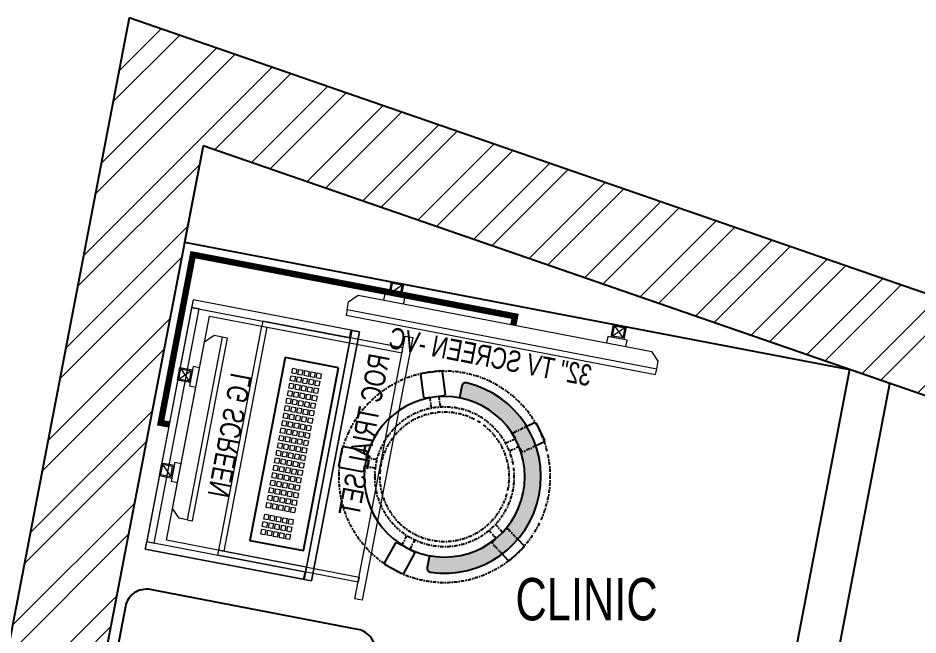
# Model space of a CAD drawing. Header units: feet. Extents: x 5858550 to 5870167, y -5283948 to -5274256.
# Drawn here: x 5859794 to 5861921, y -5275715 to -5274256 of the extents above; entities that cross this region are included whole.
import ezdxf

# ---------------------------------------------------------------- set-up
doc = ezdxf.new("R2010")
doc.units = ezdxf.units.FT
doc.header["$LTSCALE"] = 33
doc.header["$MEASUREMENT"] = 0
for name, pattern in [('ACAD_ISO03W100', [30, 12, -18]), ('DASHDOT2', [0.5, 0.25, -0.125, 0, -0.125]), ('HIDDEN', [9.524999999999995, 6.349999999999997, -3.174999999999998])]:
    doc.linetypes.add(name, pattern=pattern)
doc.layers.add('A-WALL', color=1, linetype='Continuous')
doc.layers.add('PDF_Geometry', color=7, linetype='Continuous')
for name, color, linetype, lineweight in [('Floor-Unit', 1, 'Continuous', 13), ('HATCH', 9, 'Continuous', 9), ('LENS-DIM', 252, 'Continuous', 5), ('LENS-FURNITURE', 13, 'Continuous', 9), ('LENS-PARTITION', 21, 'Continuous', 25), ('LENS-TEXT', 31, 'Continuous', 5), ('LENS_PARTITION', 21, 'Continuous', 25), ('LK-EQPMT', 3, 'Continuous', 18), ('LN-ELEVATION-1', 81, 'Continuous', 25), ('LN-ELEVATION-2', 103, 'Continuous', 20), ('LN-HATCH', 251, 'Continuous', 0), ('PLANO-CARPET', 3, 'Continuous', 18), ('TV', 92, 'Continuous', 18)]:
    doc.layers.add(name, color=color, linetype=linetype, lineweight=lineweight)
doc.styles.add('LK TXT', font='GILC____.TTF', dxfattribs={"height": 100})
doc.styles.get("Standard").update_dxf_attribs({"font": 'GILC____.TTF'})

# ---------------------------------------------------------------- blocks, each defined once
blk = doc.blocks.new('A$C068cc6a0')
at = {"layer": 'LN-HATCH'}
h = blk.add_hatch(dxfattribs=at)
h.set_pattern_fill('ANSI32', color=256, scale=333, angle=180)
h.set_pattern_definition([(225, (-5972315.660349847, 5275308.89834815), (88.29995930067012, -88.29995930067015), []), (225, (-5972374.526989283, 5275308.89834815), (88.29995930067012, -88.29995930067015), [])])
h.paths.add_polyline_path([(-2365.34412253648, -3862.607105944306), (-2381.185740653426, -4116.118061722256), (-429.1513811573386, -4238.098521189765), (-413.3097630478442, -3984.587565411814)], flags=17)
h.paths.add_polyline_path([(-1524.059329666197, 528.0160251632333), (1524.059329665266, -528.0160251623018), (1582.515904753469, -294.1671595666558), (1496.986227481626, -276.7005109367892), (-1698.861665185541, 830.5128819169475), (-2544.816347483546, -3584.482167826966), (-3205.276305258274, -8843.177304687912), (-2973.094282765873, -8828.99510331545), (-2381.185740653426, -4116.118061722256), (-2365.344122532755, -3862.607105885633)])
h.paths.add_polyline_path([(1866.257893975824, -352.1122119212523), (1822.337915379554, -576.4661440933123), (4883.425816948526, -1201.593567791395), (4945.288251570426, -980.0352843180299), (4924.614734504372, -976.6819054242224)])
h.paths.add_polyline_path([(5298.500360455363, -1037.328585076146), (5236.637925871647, -1258.886868411675), (8182.696631647647, -1736.756746695377), (8182.696631647647, -7197.873622671702), (8411.301524128765, -7197.873622671702), (8411.301524128765, -1542.245174244046)])
at = {"layer": 'A-WALL'}
for p, q in [((-1698.861665185541, 830.5128819169475), (-2544.816347483546, -3584.482167826966)), ((1496.986227475107, -276.7005109339952), (-1698.861665185541, 830.512881917879)), ((-1524.059329666197, 528.0160251632333), (-2365.344122543931, -3862.607105943374)), ((1524.059329666197, -528.0160251623018), (-1524.059329666197, 528.0160251632333))]:
    blk.add_line(p, q, dxfattribs=at)
blk = doc.blocks.new('MOROTISED TABLE-TRIAL SET 950x600')
at = {"layer": 'PDF_Geometry', "lineweight": 25}
blk.add_lwpolyline([(415.5923622683621, 2.18279e-11), (550.0003704861738, 2.18279e-11, 0.4142524001247118), (599.9958994225599, 50.00260162355697), (599.9958994225599, 899.9973678589085, 0.4142518501714829), (550.0003704861738, 950.0000000000218), (50.00260613718999, 950.0000000000218, 0.4142929195148918), (4.605390131e-07, 899.9973678589085), (4.605390131e-07, 50.00260162355697, 0.414163635492108), (50.00260613718999, 2.18279e-11), (415.5923622683621, 2.18279e-11)], format="xyb", dxfattribs=at)
blk = doc.blocks.new('TRIAL SET ROC')
at = {"layer": 'LENS-DIM', "ltscale": 0.5}
for points in [[(-400.3652351796627, -364.3162249757442), (-430.3652351796626, -364.3162249757442)], [(169.6347648203373, -364.3162249757442), (139.6347648203373, -364.3162249757442)]]:
    blk.add_lwpolyline(points, dxfattribs=at)
at = {"layer": 'LENS-FURNITURE'}
blk.add_lwpolyline([(-430.3652351796626, 18), (169.6347648203373, 18), (169.6347648203373, -382.3162249757443), (-430.3652351796626, -382.3162249757443)], close=True, dxfattribs=at)
at = {"layer": 'LENS-FURNITURE', "color": 146}
for points in [[(-412.3652351796627, -153.6065521437457), (-400.3652351796627, -153.6065521437457), (-400.3652351796628, -490.6065521437458), (-412.3652351796627, -490.6065521437458)], [(139.6347648203373, -153.6065521437458), (-400.3652351796627, -153.6065521437457), (-400.3652351796627, -165.6065521437457), (139.6347648203373, -165.6065521437458)], [(151.6347648203373, -153.6065521437458), (139.6347648203373, -153.6065521437458), (139.6347648203372, -490.6065521437458), (151.6347648203373, -490.6065521437458)], [(192.1347648203373, -490.6065521437458), (-440.8652351796627, -490.6065521437458), (-440.8652351796627, -508.6065521437458), (192.1347648203373, -508.6065521437458)]]:
    blk.add_lwpolyline(points, close=True, dxfattribs=at)
at = {"layer": 'LN-ELEVATION-2'}
for points in [[(-430.3652351796626, 18), (-412.3652351796627, 18), (-412.3652351796627, -362.3162249757442), (-430.3652351796626, -362.3162249757442)], [(-412.3652351796627, 18), (151.6347648203373, 18), (151.6347648203373, 0), (-412.3652351796627, 0)], [(169.6347648203373, 18), (151.6347648203373, 18), (151.6347648203373, -362.3162249757442), (169.6347648203373, -362.3162249757442)], [(169.6347648203373, -364.3162249757442), (-430.3652351796626, -364.3162249757442), (-430.3652351796626, -382.3162249757443), (169.6347648203373, -382.3162249757443)], [(169.6347648203373, -382.3162249757443), (-430.3652351796626, -382.3162249757443), (-430.3652351796626, -364.3162249757442), (169.6347648203373, -364.3162249757442)]]:
    blk.add_lwpolyline(points, close=True, dxfattribs=at)
at = {"layer": 'LN-ELEVATION-2', "linetype": 'HIDDEN', "ltscale": 100}
blk.add_lwpolyline([(-400.3652351796627, -364.3162249757442), (139.6347648203373, -364.3162249757442), (139.6347648203373, -27.35909500904381), (-400.3652351796627, -27.35909500904381)], close=True, dxfattribs=at)
at = {"insert": (-386.8645105547048, -414.1468168679739), "char_height": 50, "attachment_point": 1}
blk.add_mtext_dynamic_manual_height_columns('ROC TRIAL SET', width=625.228464345434, gutter_width=500, heights=[0], dxfattribs=at)
blk = doc.blocks.new('*U19')
at = {"layer": 'LK-EQPMT', "ltscale": 12}
blk.add_lwpolyline([(5.986879315214991, 4.914598100478997), (-5.986879315214991, 4.914598100478997), (-5.986879315214991, -4.914598100478997), (5.986879315214991, -4.914598100478997)], close=True, dxfattribs=at)
blk = doc.blocks.new('*U20')
at = {"color": 0, "linetype": 'ByBlock', "lineweight": -2}
for p in [(0, 0), (17.96063794564497, 0), (35.92127589128995, 0), (53.88191383693492, 0), (71.8425517825799, 0), (89.80318972822487, 0), (107.7638276738698, 0), (125.7244656195148, 0), (143.6851035651598, 0), (161.6457415108048, 0), (179.6063794564497, 0), (197.5670174020947, 0), (215.5276553477397, 0), (233.4882932933847, 0), (251.4489312390296, 0), (269.4095691846746, 0), (287.3702071303196, 0), (305.3308450759646, 0), (323.2914830216096, 0), (-9e-16, -14.74379430143699), (17.96063794564497, -14.74379430143699), (35.92127589128995, -14.74379430143699), (53.88191383693492, -14.74379430143699), (71.8425517825799, -14.74379430143699), (89.80318972822487, -14.74379430143699), (107.7638276738698, -14.74379430143699), (125.7244656195148, -14.74379430143699), (143.6851035651598, -14.74379430143699), (161.6457415108048, -14.74379430143699), (179.6063794564497, -14.74379430143699), (197.5670174020947, -14.74379430143699), (215.5276553477397, -14.74379430143699), (233.4882932933847, -14.74379430143699), (251.4489312390296, -14.74379430143699), (269.4095691846746, -14.74379430143699), (287.3702071303196, -14.74379430143699), (305.3308450759646, -14.74379430143699), (323.2914830216096, -14.74379430143699), (-1.8e-15, -29.48758860287398), (-2.7e-15, -44.23138290431096), (17.96063794564497, -29.48758860287398), (17.96063794564497, -44.23138290431096), (35.92127589128995, -29.48758860287398), (35.92127589128995, -44.23138290431096), (53.88191383693492, -29.48758860287398), (53.88191383693492, -44.23138290431096), (71.8425517825799, -29.48758860287398), (71.8425517825799, -44.23138290431096), (89.80318972822487, -29.48758860287398), (89.80318972822487, -44.23138290431096), (107.7638276738698, -29.48758860287398), (107.7638276738698, -44.23138290431096), (125.7244656195148, -29.48758860287398), (125.7244656195148, -44.23138290431096), (143.6851035651598, -29.48758860287398), (143.6851035651598, -44.23138290431096), (161.6457415108048, -29.48758860287398), (161.6457415108048, -44.23138290431096), (179.6063794564497, -29.48758860287398), (179.6063794564497, -44.23138290431096), (197.5670174020947, -29.48758860287398), (197.5670174020947, -44.23138290431096), (215.5276553477397, -29.48758860287398), (215.5276553477397, -44.23138290431096), (233.4882932933847, -29.48758860287398), (233.4882932933847, -44.23138290431096), (251.4489312390296, -29.48758860287398), (251.4489312390296, -44.23138290431096), (269.4095691846746, -29.48758860287398), (269.4095691846746, -44.23138290431096), (287.3702071303196, -29.48758860287398), (287.3702071303196, -44.23138290431096), (305.3308450759646, -29.48758860287398), (305.3308450759646, -44.23138290431096), (323.2914830216096, -29.48758860287398), (323.2914830216096, -44.23138290431096), (-3.6e-15, -58.97517720574795), (17.96063794564497, -58.97517720574795), (35.92127589128994, -58.97517720574795), (53.88191383693492, -58.97517720574795), (71.8425517825799, -58.97517720574795), (89.80318972822487, -58.97517720574795), (107.7638276738698, -58.97517720574795), (125.7244656195148, -58.97517720574795), (143.6851035651598, -58.97517720574795), (161.6457415108048, -58.97517720574795), (179.6063794564497, -58.97517720574795), (197.5670174020947, -58.97517720574795), (215.5276553477397, -58.97517720574795), (233.4882932933847, -58.97517720574795), (251.4489312390296, -58.97517720574795), (269.4095691846746, -58.97517720574795), (287.3702071303196, -58.97517720574795), (305.3308450759646, -58.97517720574795), (323.2914830216096, -58.97517720574795)]:
    blk.add_blockref('*U19', p, dxfattribs=at)
blk = doc.blocks.new('*U17')
at = {"layer": 'LK-EQPMT', "ltscale": 12}
blk.add_lwpolyline([(5.986879315214991, 4.914598100478997), (-5.986879315214991, 4.914598100478997), (-5.986879315214991, -4.914598100478997), (5.986879315214991, -4.914598100478997)], close=True, dxfattribs=at)
blk = doc.blocks.new('*U18')
at = {"color": 0, "linetype": 'ByBlock', "lineweight": -2}
for p in [(0, 0), (17.96063794564497, 0), (35.92127589128995, 0), (-9e-16, -14.74379430143699), (17.96063794564497, -14.74379430143699), (35.92127589128995, -14.74379430143699), (-1.8e-15, -29.48758860287398), (-2.7e-15, -44.23138290431096), (17.96063794564497, -29.48758860287398), (17.96063794564497, -44.23138290431096), (35.92127589128995, -29.48758860287398), (35.92127589128995, -44.23138290431096), (-3.6e-15, -58.97517720574795), (17.96063794564497, -58.97517720574795), (35.92127589128994, -58.97517720574795)]:
    blk.add_blockref('*U17', p, dxfattribs=at)
blk = doc.blocks.new('*U12')
at = {"ltscale": 12}
blk.add_lwpolyline([(8.040144996717572, 2.91038e-11), (8.040144996717572, 129.0940371821052), (448.0401449967176, 129.0940371821052), (448.0401449967176, 2.91038e-11)], close=True, dxfattribs=at)
for name, p in [('*U20', (35.16895717114949, 101.6202952143818)), ('*U18', (386.6121428576974, 101.6202952143818))]:
    blk.add_blockref(name, p)
blk = doc.blocks.new('CLINIC SCREEN')
at = {"layer": 'TV'}
for p, q in [((-103.1090284836336, 42.85441964946222), (-127.4114311772946, 18.55201695591665)), ((-127.4114311772946, 42.85441964946222), (-103.1090284836336, 18.55201695591665)), ((102.7052824410566, 42.85441964946222), (127.007685134602, 18.55201695591665))]:
    blk.add_line(p, q, dxfattribs=at)
at = {"layer": 'TV', "ltscale": 12}
for p, q in [((-220.0000000000082, -19.41163062257681), (-200.5883693773149, 0)), ((200.5883693773149, 0), (-200.5883693773149, 0)), ((-138.5315413423604, 0), (-138.5315413423604, 15.514207008644)), ((-138.5315413423604, 15.514207008644), (-91.98892031613741, 15.514207008644)), ((-91.98892031613741, 15.514207008644), (-91.98892031613741, 0)), ((91.98892031610741, 15.514207008644), (91.98892031610741, 0)), ((91.98892031610741, 15.514207008644), (138.5315413423595, 15.514207008644)), ((138.5315413423595, 0), (138.5315413423595, 15.514207008644)), ((219.9999999999918, -19.41163062257681), (200.5883693773149, 0)), ((-220.0000000000082, -38.82326124538668), (-220.0000000000082, -19.41163062257681)), ((219.9999999999918, -38.82326124538668), (219.9999999999918, -19.41163062257681))]:
    blk.add_line(p, q, dxfattribs=at)
at = {"layer": 'TV'}
for points in [[(-130.4492315140169, 15.51421661919448), (-100.0712281470269, 15.51421661919448), (-100.0712281470269, 45.89221998606814), (-130.4492315140169, 45.89221998606814)], [(-127.4114311772946, 18.55201695591665), (-103.1090284836336, 18.55201695591665), (-103.1090284836336, 42.85441964946222), (-127.4114311772946, 42.85441964946222)], [(130.0454854713243, 15.51421661919448), (99.66748210433435, 15.51421661919448), (99.66748210433435, 45.89221998606814), (130.0454854713243, 45.89221998606814)], [(127.007685134602, 18.55201695591665), (102.7052824410566, 18.55201695591665), (102.7052824410566, 42.85441964946222), (127.007685134602, 42.85441964946222)]]:
    blk.add_lwpolyline(points, close=True, dxfattribs=at)
at = {"layer": 'TV', "ltscale": 12}
blk.add_lwpolyline([(-220.0000000000082, -51.71278328332107), (-220.0000000000082, -38.82326124538668), (219.9999999999918, -38.82326124538668), (219.9999999999918, -51.71278328332107)], close=True, dxfattribs=at)
at = {"layer": 'Floor-Unit', "color": 0, "ltscale": 2, "insert": (5.199680584678389, -100.4085774972336), "char_height": 50, "attachment_point": 5}
blk.add_mtext_dynamic_manual_height_columns('LG SCREEN', width=466.4796511627907, gutter_width=12.5, heights=[0], dxfattribs=at)
blk = doc.blocks.new('32INCH VC FOR CLINIC')
at = {"layer": 'LK-EQPMT'}
for p, q in [((116.8909715171903, 152.5672029328125), (92.58856882341206, 128.264800239267)), ((92.58856882341206, 152.5672029328125), (116.8909715171903, 128.264800239267)), ((627.7052824404091, 152.5672029328125), (652.0076851341872, 128.264800239267))]:
    blk.add_line(p, q, dxfattribs=at)
at = {"layer": 'LK-EQPMT', "ltscale": 12}
for p, q in [((0, 90.30115266077335), (19.41163062304258, 109.7127832833503)), ((725.5883693769574, 109.7127832833503), (19.41163062304258, 109.7127832833503)), ((81.46845865808427, 109.7127832833503), (81.46845865808427, 125.2269902919943)), ((81.46845865808427, 125.2269902919943), (128.0110796838999, 125.2269902919943)), ((128.0110796838999, 125.2269902919943), (128.0110796838999, 109.7127832833503)), ((616.9889203161001, 125.2269902919943), (616.9889203161001, 109.7127832833503)), ((616.9889203161001, 125.2269902919943), (663.5315413419156, 125.2269902919943)), ((663.5315413419156, 109.7127832833503), (663.5315413419156, 125.2269902919943)), ((745, 90.30115266077335), (725.5883693769574, 109.7127832833503)), ((0, 70.88952203796362), (0, 90.30115266077335)), ((745, 70.88952203796362), (745, 90.30115266077335))]:
    blk.add_line(p, q, dxfattribs=at)
at = {"layer": 'LK-EQPMT'}
for points in [[(89.55076848529278, 125.2269999025447), (119.9287718534469, 125.2269999025447), (119.9287718534469, 155.6050032694184), (89.55076848529278, 155.6050032694184)], [(92.58856882341206, 128.264800239267), (116.8909715171903, 128.264800239267), (116.8909715171903, 152.5672029328125), (92.58856882341206, 152.5672029328125)], [(655.0454854704439, 125.2269999025447), (624.6674821041522, 125.2269999025447), (624.6674821041522, 155.6050032694184), (655.0454854704439, 155.6050032694184)], [(652.0076851341872, 128.264800239267), (627.7052824404091, 128.264800239267), (627.7052824404091, 152.5672029328125), (652.0076851341872, 152.5672029328125)]]:
    blk.add_lwpolyline(points, close=True, dxfattribs=at)
at = {"layer": 'LK-EQPMT', "ltscale": 12}
blk.add_lwpolyline([(0, 58.0000000000291), (0, 70.88952203796362), (745, 70.88952203796362), (745, 58.0000000000291)], close=True, dxfattribs=at)
at = {"layer": 'LENS-TEXT', "color": 0, "ltscale": 2, "insert": (391.1996805854142, 25.6359011628374), "char_height": 50, "attachment_point": 5}
blk.add_mtext_dynamic_manual_height_columns('32" TV SCREEN -VC', width=466.4796511627907, gutter_width=12.5, heights=[0], dxfattribs=at)
blk = doc.blocks.new('DR STOOL')
at = {"layer": 'HATCH'}
h = blk.add_hatch(dxfattribs=at)
h.set_pattern_fill('ANSI36', color=250, angle=-90.00000000000001)
h.set_pattern_definition([(315, (-227.8099174643867, 917.3997257252777), (6.173926083235043, -1.683798022700468), [7.9375, -1.587499999999999, 0, -1.587499999999999])])
edge = h.paths.add_edge_path()
edge.add_line((-190.0000000041909, 4.511094e-10), (-218.6899174675346, 4.511094e-10))
edge.add_arc((-218.6899174670689, 9.120000000388245), 9.119999999940092, 177.6119845363388, 269.9999999996136, ccw=False)
edge.add_arc((-1.8626451e-09, 3.565219e-10), 228.000000002257, 2.3880154632688004, 177.6119845367313, ccw=False)
edge.add_arc((218.6899174633436, 9.120000000497384), 9.120000000051716, -90.00000000034493, 2.3880154629299, ccw=False)
edge.add_line((218.6899174633436, 4.511094e-10), (190, 4.511094e-10))
edge.add_arc((-1.8626451e-09, 4.511094e-10), 190.000000001979, -1.27e-14, 180)
at = {"layer": 'LN-ELEVATION-1', "color": 1, "ltscale": 100}
for p, q in [((-128.6221585394814, 215.4841044476634), (-165.2704676063731, 189.0243927398114)), ((-124.7228340068832, 214.8545704018979), (-128.6221585394814, 215.4841044476634)), ((-112.6981821293011, 198.1996966340157), (-124.7228340068832, 214.8545704018979)), ((124.7553772013634, 214.9803744515593), (112.5488144652918, 198.2845540212292)), ((128.7014972954057, 215.5933048763618), (124.7553772013634, 214.9803744515593)), ((128.7014972954057, 215.5933048763618), (124.7553772013634, 214.9803744515593)), ((165.1911288509145, 188.915192311113), (128.7014972954057, 215.5933048763618)), ((165.1911288509145, 188.915192311113), (128.7014972954057, 215.5933048763618)), ((-165.2704676063731, 189.0243927398114), (-165.9069543029182, 185.0820035930228)), ((-165.9069543029182, 185.0820035930228), (-153.8003208162263, 168.3135803133482)), ((153.6734594982117, 168.4294150282658), (165.7973639420234, 185.0121775862135)), ((165.7973639420234, 185.0121775862135), (165.1911288509145, 188.915192311113)), ((165.7973639420234, 185.0121775862135), (165.1911288509145, 188.915192311113)), ((-191.2928382232785, -35.45407700946089), (-242.9550312487409, -52.24013893969095)), ((-187.9259491492994, -37.1695928365807), (-191.2928382232785, -35.45407700946089)), ((-184.1424400564283, -48.81403796559607), (-187.9259491492994, -37.1695928365807)), ((188.0651108901948, -36.96233201187715), (184.0504167033359, -49.19388854173303)), ((191.3981811110861, -35.27656588272658), (188.0651108901948, -36.96233201187715)), ((243.0100176925771, -52.21682526778022), (191.3981811110861, -35.27656588272658)), ((-242.9550312487409, -52.24013893969095), (-244.7482102331705, -55.75945052818861)), ((-244.7482102331705, -55.75945052818861), (-230.7800458371639, -98.74904560100549)), ((230.715890809428, -98.7280946081737), (244.8123673382215, -55.78040257930116)), ((244.8123673382215, -55.78040257930116), (243.0100176925771, -52.21682526778022)), ((-227.2218665438704, -100.5620286722478), (-175.5596735184081, -83.7759667420105)), ((-173.8639617776498, -80.4479453730819), (-177.8421125086024, -68.2044548037811)), ((-175.5596735184081, -83.7759667420105), (-173.8639617776498, -80.4479453730819)), ((177.6922140880488, -68.56540505095472), (173.8739495249465, -80.1985000452405)), ((173.8739495249465, -80.1985000452405), (175.5794035866856, -83.5704969359358)), ((175.5794035866856, -83.5704969359358), (227.1912401677109, -100.5107563209894)), ((-230.7800458371639, -98.74904560100549), (-227.2218665438704, -100.5620286722478)), ((227.1912401677109, -100.5107563209894), (230.715890809428, -98.7280946081737)), ((-22.72193054761737, -190.2142363802995), (-25.39390889601782, -192.886214728569)), ((-10.47823652112856, -190.2142363802995), (-22.72193054761737, -190.2142363802995)), ((22.78362171910703, -190.2142363802995), (9.910054048988968, -190.2142363802995)), ((25.42475448176265, -192.8553691428751), (22.78362171910703, -190.2142363802995)), ((-25.39390889601782, -192.886214728569), (-25.39390889601782, -247.2070584567482)), ((25.42475448176265, -247.1762128710543), (25.42475448176265, -192.8553691428751)), ((-25.39390889601782, -247.2070584567482), (-22.60096735274419, -250)), ((-22.60096735274419, -250), (22.60096735274419, -250)), ((22.60096735274419, -250), (25.42475448176265, -247.1762128710543))]:
    blk.add_line(p, q, dxfattribs=at)
at = {"layer": 'LN-ELEVATION-1', "linetype": 'DASHDOT2'}
for p, q in [((-92.92521573789418, 170.8129362839827), (-112.6981821293011, 198.1996966340157)), ((112.5488144652918, 198.2845540212292), (92.69529851106927, 171.1294289919315)), ((-93.52748446213081, 167.0824927485227), (-92.92521573789418, 170.8129362839827)), ((92.69529851106927, 171.1294289919315), (93.26858203159645, 167.4385604566923)), ((-153.8003208162263, 168.3135803133482), (-134.1093360339291, 141.0403694751003)), ((-103.4542870586738, 159.9154408004979), (-93.52748446213081, 167.0824927485227)), ((-88.15393704269081, 139.4771787207864), (-103.4542870586738, 159.9154408004979)), ((103.6608748426661, 159.8406005539291), (88.19885099539533, 139.4487815762331)), ((93.26858203159645, 167.4385604566923), (103.6608748426661, 159.8406005539291)), ((133.7372852512635, 141.1612321265929), (153.6734594982117, 168.4294150282658)), ((-134.1093360339291, 141.0403694751003), (-130.4219571123831, 140.4450534014686)), ((-130.4219571123831, 140.4450534014686), (-119.9844727469608, 147.9808124662595)), ((-119.9844727469608, 147.9808124662595), (-105.3687285655178, 126.9741353208374)), ((105.4096150295809, 126.94019481352), (120.1194891873747, 147.8074627162714)), ((120.1194891873747, 147.8074627162714), (130.0033113472163, 140.5812532722048)), ((130.0033113472163, 140.5812532722048), (133.7372852512635, 141.1612321265929)), ((-159.954806596972, -40.49024384317454), (-184.1424400564283, -48.81403796559607)), ((184.0504167033359, -49.19388854173303), (159.8786162491887, -40.79004861696012)), ((-177.8421125086024, -68.2044548037811), (-153.4148110738024, -60.73628028803068)), ((153.3006618716754, -61.02382378749462), (177.6922140880488, -68.56540505095472)), ((-10.92024635523557, -164.6382343793375), (-10.47823652112856, -190.2142363802995)), ((9.910054048988968, -190.2142363802995), (10.35584833659231, -164.674698740353))]:
    blk.add_line(p, q, dxfattribs=at)
at = {"layer": 'LN-ELEVATION-1', "color": 1, "ltscale": 100}
blk.add_lwpolyline([(-190.0000000023283, 0), (-218.6899174656719, 0, -0.4264743413925903), (-227.8019973598421, 9.5, -0.959166304662544), (227.8019973593764, 9.5, -0.4264743413925903), (218.6899174647406, 0), (190.0000000013969, 0)], format="xyb", dxfattribs=at)
at = {"layer": 'LN-ELEVATION-1', "linetype": 'DASHDOT2'}
for radius in [250, 165, 153]:
    blk.add_circle((0, 0), radius, dxfattribs=at)
at = {"layer": 'LN-ELEVATION-1', "color": 1, "ltscale": 100}
blk.add_circle((0, 0), 190, dxfattribs=at)

msp = doc.modelspace()

# ---------------------------------------------------------------- linework, layer by layer
at = {"color": 13, "linetype": 'ACAD_ISO03W100', "ltscale": 0.01, "const_width": 15}
msp.add_lwpolyline([(5860151.24964429, -5275217.219586311), (5860131.254297011, -5275213.388289228), (5860207.480185106, -5274815.569203164), (5860968.633572516, -5274961.413369417), (5860964.701948769, -5274981.932316522)], dxfattribs=at)
at = {"layer": 'LENS-PARTITION'}
for points in [[(5860231.352391341, -5274558.134081797), (5860187.631500553, -5274786.311217561), (5861759.04494554, -5275087.408851118)], [(5861854.525730174, -5275120.488524199), (5861759.044945536, -5275087.408851115), (5861399.2214085, -5276965.309840404), (5861497.434748812, -5276984.128442502)]]:
    msp.add_lwpolyline(points, close=True, dxfattribs=at)

# ---------------------------------------------------------------- block references
at = {"xscale": -1}
for name, p, rotation in [('32INCH VC FOR CLINIC', (5861290.024684257, -5275155.975856703), 349.1530586515754), ('TRIAL SET ROC', (5860144.395130663, -5275348.642986764), 79.15305865157536), ('*U12', (5860553.375508692, -5275075.507816609), 79.15305865157536)]:
    msp.add_blockref(name, p, dxfattribs=dict(at, rotation=rotation))
at = {"layer": 'LENS-FURNITURE', "xscale": -1, "rotation": 259.1530586515754}
msp.add_blockref('DR STOOL', (5860801.945321314, -5275340.733786954), dxfattribs=at)
at = {"layer": 'LENS-FURNITURE', "rotation": 349.1530586515754}
msp.add_blockref('MOROTISED TABLE-TRIAL SET 950x600', (5859878.569672257, -5276531.386711123), dxfattribs=at)
at = {"layer": 'LENS_PARTITION', "xscale": -1, "rotation": 79.15305865157536}
msp.add_blockref('CLINIC SCREEN', (5860197.078505734, -5275219.074343391), dxfattribs=at)
at = {"layer": 'PLANO-CARPET', "color": 2}
msp.add_blockref('A$C068cc6a0', (5861755.411721007, -5275086.15010696), dxfattribs=at)

# ---------------------------------------------------------------- texts
at = {"layer": 'LENS-TEXT', "color": 0, "linetype": 'Continuous', "ltscale": 3, "insert": (5861137.652548505, -5275797.764381102), "char_height": 100, "attachment_point": 5, "style": 'LK TXT'}
msp.add_mtext_dynamic_manual_height_columns('CLINIC COMPACT ROC- MINSIGN', width=730.5073781448633, gutter_width=0.9999999999999991, heights=[0], dxfattribs=at)

doc.saveas('drawing.dxf')
